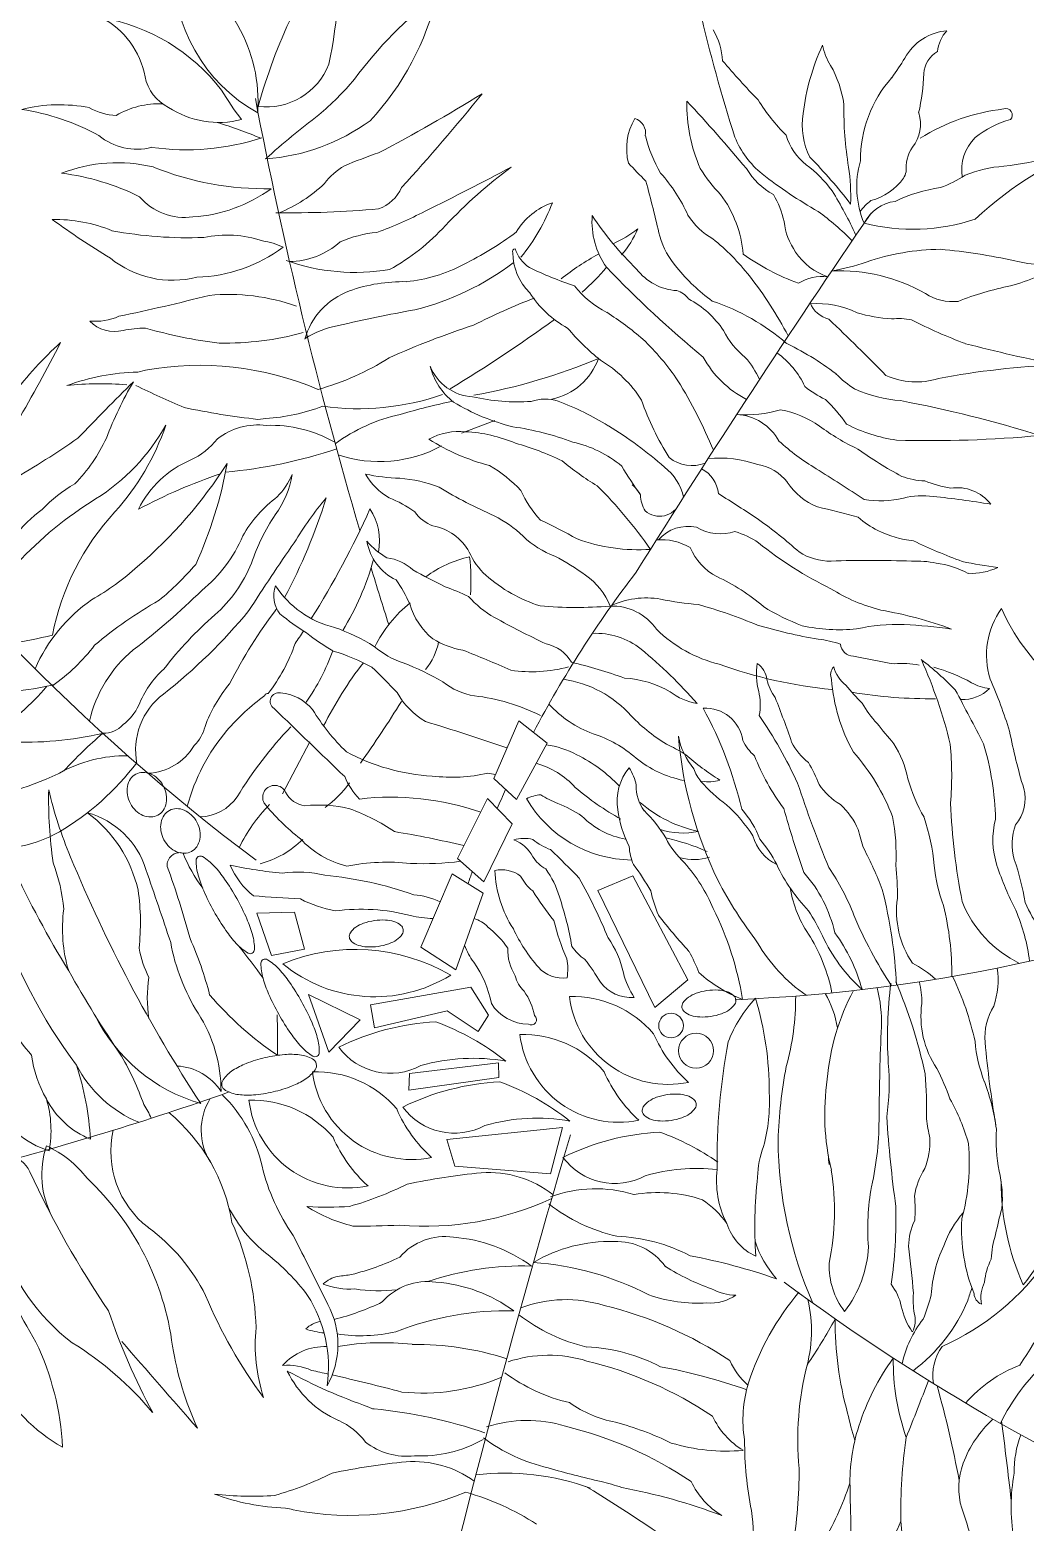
# Model space of a CAD drawing. Header units: inches. Extents: x 478327 to 492265, y -26791 to -22136.
# Drawn here: x 480971.65 to 480984.93, y -26074.88 to -26054.98 of the extents above; entities that cross this region are included whole.
import ezdxf

# ---------------------------------------------------------------- set-up
doc = ezdxf.new("R2010")
doc.units = ezdxf.units.IN
doc.header["$MEASUREMENT"] = 0
doc.layers.add('furniture', color=201, linetype='Continuous')
doc.layers.add('PLANTS', color=84, linetype='Continuous', lineweight=13)

# ---------------------------------------------------------------- blocks, each defined once
blk = doc.blocks.new('A$C137A2C16')
at = {"layer": 'PLANTS'}
for p, q in [((57.414, 65.094), (57.501, 67.001)), ((57.501, 67.001), (60.014, 67.261)), ((60.014, 67.261), (59.581, 65.181)), ((91.313, 66.903), (91.313, 66.461)), ((54.878, 65.461), (51.434, 65.078)), ((51.434, 65.078), (52.812, 62.935)), ((52.812, 62.935), (54.878, 65.461)), ((59.581, 65.181), (57.414, 65.094)), ((66.254, 64.314), (68.768, 62.148)), ((52.2, 62.247), (53.501, 62.17)), ((52.2, 58.038), (52.2, 62.247)), ((53.501, 62.17), (53.195, 56.431)), ((48.328, 61.148), (47.876, 56.03)), ((49.231, 60.897), (48.328, 61.148)), ((48.679, 55.879), (49.231, 60.897)), ((87.175, 60.89), (87.12, 60.448)), ((41.905, 54.424), (43.561, 59.592)), ((43.561, 59.592), (45.117, 59.693)), ((45.117, 59.693), (44.314, 53.169)), ((54.352, 57.028), (56.046, 58.661)), ((56.046, 58.661), (59.675, 56)), ((50.669, 56.584), (52.2, 58.038)), ((51.434, 55.818), (50.669, 56.584)), ((58.223, 54.548), (54.352, 57.028)), ((47.876, 56.03), (48.679, 55.879)), ((53.195, 56.431), (51.434, 55.818)), ((59.675, 56), (58.223, 54.548)), ((58.828, 54.367), (60.461, 55.516)), ((60.461, 55.516), (63.365, 53.096)), ((44.314, 53.169), (41.905, 54.424)), ((61.671, 52.068), (58.828, 54.367)), ((63.365, 53.096), (61.671, 52.068)), ((62.942, 51.524), (64.393, 52.492)), ((64.393, 52.492), (67.237, 50.375)), ((65.664, 49.104), (62.942, 51.524)), ((67.237, 50.375), (65.664, 49.104)), ((83.81, 49.857), (84.086, 47.871)), ((56.908, 48.202), (49.733, 46.546)), ((57.259, 46.094), (56.908, 48.202)), ((49.733, 46.546), (50.837, 44.388)), ((50.837, 44.388), (57.259, 46.094))]:
    blk.add_line(p, q, dxfattribs=at)
for points in [[(66.666, 71.461, 0.119964), (66.86, 71.108, 0.104948), (67.233, 70.842, 0.088944), (67.692, 70.733, 0.080201), (68.212, 70.787, 0.080201), (68.688, 71.002, 0.088944), (69.03, 71.328, 0.104948), (69.217, 71.745, 0.119964), (69.207, 72.147, 0.119964), (69.014, 72.5, 0.104948), (68.641, 72.766, 0.088944), (68.182, 72.875, 0.080201), (67.662, 72.821, 0.080201), (67.186, 72.606, 0.088944), (66.844, 72.28, 0.104948), (66.656, 71.862, 0.119964)], [(49.961, 68.648, 0.037444), (50.045, 67.529, 0.049921), (50.253, 66.713, 0.093255), (50.644, 66.053, 0.215661), (50.957, 65.911, 0.215661), (51.271, 66.053, 0.093255), (51.662, 66.713, 0.049921), (51.87, 67.529, 0.037444), (51.954, 68.648, 0.037444), (51.87, 69.767, 0.049921), (51.662, 70.583, 0.093255), (51.271, 71.243, 0.215661), (50.957, 71.385, 0.215661), (50.644, 71.243, 0.093255), (50.253, 70.583, 0.049921), (50.045, 69.767, 0.037444)], [(64.24, 70.074, 0.119964), (64.433, 69.721, 0.104948), (64.806, 69.455, 0.088944), (65.265, 69.346, 0.080201), (65.785, 69.4, 0.080201), (66.261, 69.615, 0.088944), (66.603, 69.941, 0.104948), (66.791, 70.359, 0.119964), (66.781, 70.761, 0.119964), (66.587, 71.113, 0.104948), (66.214, 71.379, 0.088944), (65.755, 71.488, 0.080201), (65.235, 71.434, 0.080201), (64.759, 71.219, 0.088944), (64.417, 70.893, 0.104948), (64.229, 70.476, 0.119964)], [(61.074, 68.181, 0.024378), (62.293, 68.599, 0.033607), (63.136, 69.003, 0.071679), (63.812, 69.524, 0.269423), (63.871, 69.759, 0.269423), (63.696, 69.926, 0.071679), (62.846, 70.006, 0.033607), (61.917, 69.897, 0.024378), (60.663, 69.599, 0.024378), (59.444, 69.181, 0.033607), (58.6, 68.777, 0.071679), (57.925, 68.256, 0.269423), (57.866, 68.021, 0.269423), (58.041, 67.854, 0.071679), (58.89, 67.775, 0.033607), (59.82, 67.884, 0.024378)], [(54.573, 65.928, 0.024378), (55.793, 66.346, 0.033607), (56.636, 66.75, 0.071679), (57.312, 67.27, 0.269423), (57.371, 67.505, 0.269423), (57.196, 67.673, 0.071679), (56.346, 67.752, 0.033607), (55.417, 67.643, 0.024378), (54.163, 67.346, 0.024378), (52.944, 66.927, 0.033607), (52.1, 66.524, 0.071679), (51.425, 66.003, 0.269423), (51.366, 65.768, 0.269423), (51.541, 65.601, 0.071679), (52.39, 65.521, 0.033607), (53.319, 65.63, 0.024378)], [(56.628, 61.006, 0.049118), (56.637, 60.38, 0.06291), (56.753, 59.905, 0.103199), (56.997, 59.525, 0.179861), (57.236, 59.413, 0.179861), (57.49, 59.484, 0.103199), (57.793, 59.818, 0.06291), (57.986, 60.268, 0.049118), (58.099, 60.883, 0.049118), (58.089, 61.509, 0.06291), (57.974, 61.984, 0.103199), (57.73, 62.364, 0.179861), (57.491, 62.476, 0.179861), (57.237, 62.405, 0.103199), (56.934, 62.071, 0.06291), (56.741, 61.621, 0.049118)], [(43.306, 47.104, 0.049118), (43.316, 46.478, 0.06291), (43.432, 46.003, 0.103199), (43.675, 45.623, 0.179861), (43.914, 45.511, 0.179861), (44.169, 45.582, 0.103199), (44.472, 45.916, 0.06291), (44.664, 46.366, 0.049118), (44.777, 46.981, 0.049118), (44.768, 47.607, 0.06291), (44.652, 48.082, 0.103199), (44.409, 48.462, 0.179861), (44.169, 48.574, 0.179861), (43.915, 48.503, 0.103199), (43.612, 48.169, 0.06291), (43.419, 47.719, 0.049118)], [(48.525, 43.591, 0.049118), (48.534, 42.966, 0.06291), (48.65, 42.49, 0.103199), (48.893, 42.111, 0.179861), (49.133, 41.998, 0.179861), (49.387, 42.07, 0.103199), (49.69, 42.404, 0.06291), (49.883, 42.853, 0.049118), (49.996, 43.469, 0.049118), (49.986, 44.094, 0.06291), (49.87, 44.57, 0.103199), (49.627, 44.949, 0.179861), (49.388, 45.062, 0.179861), (49.133, 44.991, 0.103199), (48.83, 44.657, 0.06291), (48.638, 44.207, 0.049118)]]:
    blk.add_lwpolyline(points, format="xyb", close=True, dxfattribs=at)
for centre, radius in [((48.529, 45.894), 0.697), ((46.823, 44.84), 0.988)]:
    blk.add_circle(centre, radius, dxfattribs=at)
for centre, radius, start, end in [((40.081, 78.444), 9.423, 104.59948, 137.78434), ((47.663, 59.569), 26.7, 96.62283, 108.43534), ((45.961, 74.295), 11.253, 92.89899, 130.0309), ((222.906, 90.319), 173.458, 181.48413, 186.37077), ((139.513, -24.665), 119.163, 112.23141, 129.9934), ((35.851, 100.254), 15.721, 259.92878, 282.37505), ((48.382, 84.549), 1.517, 281.14363, 341.26454), ((54.072, 79.065), 5.227, 103.7888, 149.25676), ((25.525, 95.987), 18.578, 296.60326, 315.26875), ((60.074, 28.475), 55.763, 101.79581, 111.07963), ((64.394, 63.683), 20.086, 106.42723, 117.64706), ((47.184, 77.343), 5.227, 58.81512, 104.28308), ((45.038, 85.588), 6.147, 294.44832, 322.13546), ((87.344, 80.199), 17.533, 174.42868, 193.64547), ((52.086, 87.35), 6.147, 245.93641, 273.62355), ((53.681, 76.464), 4.903, 104.2546, 144.46708), ((54.4, 75.088), 6.423, 83.97377, 107.44794), ((66.189, 51.083), 30.607, 95.23897, 113.57567), ((153178.293, -287194.482), 325543.588, 118.06114877, 118.06229272), ((43.746, 42.763), 37.927, 95.64019, 105.13324), ((73.836, 79.149), 7.13, 170.53915, 196.76415), ((88.265, 75.719), 13.088, 160.37173, 180.90707), ((38.856, 93.091), 15.739, 264.17278, 303.67076), ((52.466, 94.698), 15.633, 259.77816, 275.43806), ((77.313, 24.177), 57.115, 101.73357, 108.45298), ((85.766, 83.922), 13.266, 199.48328, 217.05655), ((47.526, 73.081), 5.404, 64.0586, 129.52676), ((55.718, 72.331), 7.031, 104.58799, 144.34805), ((91.636, 73.398), 19.763, 164.25776, 179.87693), ((80.488, 6.768), 74.676, 106.53556, 110.88952), ((59.771, 70.12), 8.252, 69.20613, 93.73157), ((64.044, 87.574), 9.831, 262.14633, 277.85367), ((63.097, 52.066), 25.87, 75.75918, 84.92016), ((151.476, 139.124), 89.349, 223.3589, 229.90521), ((39.319, 69.926), 12.872, 146.62299, 164.88496), ((46.621, 70.644), 19.14, 160.58239, 170.73359), ((36.06, 58.878), 18.594, 86.30439, 101.2885), ((37.139, 85.329), 10.656, 283.44904, 310.69618), ((58.673, 68.1), 9.634, 103.08535, 150.94222), ((78.833, -4.689), 82.572, 99.31036, 110.25111), ((69.461, 54.046), 23.096, 90, 99.93994), ((81.3, 81.579), 14.978, 197.42727, 219.99757), ((98.334, 75.53), 20.412, 174.75043, 181.59089), ((49.567, 79.2), 3.538, 278.09931, 292.38106), ((49.153, 91.943), 16.111, 276.27675, 286.99156), ((62.73, 74.188), 7.813, 346.42548, 15.97188), ((46.733, 60.137), 28.448, 27.90762, 34.04173), ((70.546, 68.747), 9.534, 22.22894, 52.88206), ((64.385, 63.943), 21.612, 18.61816, 33.89197), ((62.788, 81.103), 7.602, 270, 310.2621), ((63.479, 77.603), 4.808, 274.15795, 331.40811), ((85.068, 79.59), 10.697, 201.82533, 219.63972), ((78.207, 71.101), 7.325, 22.71544, 39.78504), ((134.779, 89.578), 49.909, 196.78014, 201.7943), ((44.044, 48.401), 26.93, 99.46253, 113.60785), ((43.956, 82.802), 10.242, 266.28463, 307.26025), ((55.124, 67.407), 7.153, 67.62013, 86.23858), ((72.048, 61.888), 14.337, 34.21149, 65.78088), ((45.958, 74.568), 18.247, 182.64277, 193.6146), ((49.583, 74.468), 3.148, 289.88601, 344.15766), ((59.357, 67.683), 6.516, 88.02862, 103.39309), ((63.877, 86.302), 12.846, 250.46251, 265.13546), ((73.387, 73.079), 1.556, 166.59081, 213.68589), ((69.479, 67.387), 7.384, 26.70534, 63.94728), ((78.095, 69.395), 8.23, 17.01799, 33.42809), ((74.146, 59.601), 22.721, 29.45337, 39.55522), ((42.29, 65.972), 17.06, 156.08665, 189.51969), ((25.505, 73.729), 1.457, 324.71882, 342.14586), ((34.065, 63.209), 9.901, 71.50345, 94.66696), ((40.294, 87.681), 15.395, 258.42931, 281.23056), ((45.992, 65.017), 7.763, 103.63025, 128.8772), ((48.013, 69.796), 3.385, 45.2338, 109.61313), ((-45.591, 1145.064), 1077.824, 275.5951, 275.826608), ((55.297, 61.763), 24.181, 16.53237, 27.0642), ((52.507, 79.475), 8.18, 256.90574, 289.57396), ((58.925, 61.19), 11.2, 87.08903, 109.17191), ((69.621, 67.966), 3.991, 24.26492, 87.90774), ((74.805, 73.44), 2.976, 204.28972, 231.61415), ((93.748, 76.635), 15.001, 196.58486, 208.83751), ((93.743, 76.737), 9.211, 212.38274, 232.02793), ((35.678, 65.79), 5.781, 102.60475, 143.40614), ((57.06, 51.277), 30.314, 138.32764, 147.86212), ((31.532, 72.08), 3.285, 322.62511, 351.86805), ((32.197, 69.785), 3.169, 344.56501, 35.28189), ((33.068, 81.07), 12.846, 294.13919, 308.81213), ((46.054, 78.379), 8.18, 269.70069, 302.36891), ((64.877, 54.038), 19.004, 117.45664, 132.97915), ((55.597, 91.591), 20.696, 271.43216, 280.75616), ((57.822, 118.645), 47.414, 271.97857, 277.15689), ((63.618, 70.885), 0.723, 332.81978, 81.09866), ((72.254, 70.891), 3.21, 169.65278, 226.16461), ((69.865, 66.614), 5.455, 29.05076, 55.46848), ((95.875, 74.634), 11.643, 199.00319, 227.60975), ((-136.777, -74.9), 268.369, 31.9891, 32.94508), ((72.487, 73.367), 19.14, 342.69875, 352.84995), ((78.697, 69.459), 12.872, 348.54738, 6.80935), ((-240.473, -447.372), 575.336, 60.390043, 64.157867), ((-11.671, 71.185), 39.905, 352.61214, 358.68952), ((-73.659, 121.063), 119.246, 334.22667, 334.69144), ((46.031, 59), 11.2, 90.10273, 112.18562), ((49.206, 64.485), 5.633, 83.79627, 178.57819), ((43.909, 71.264), 6.023, 297.55389, 348.70884), ((65.575, 61.885), 8.769, 98.61604, 113.5511), ((112.563, 87.148), 40.022, 204.2579, 211.60889), ((27.867, 71.674), 3.998, 294.20473, 322.42832), ((36.315, 72.991), 4.808, 227.86653, 285.11669), ((35.812, 76.523), 7.602, 249.01255, 289.27465), ((40.236, 67.502), 4.43, 147.56399, 161.27533), ((35.004, 69.014), 1.725, 358.74474, 30.0674), ((-213.094, 1116.621), 1077.824, 283.448037, 283.679545), ((61.475, 59.834), 11.225, 36.96422, 61.79639), ((101.655, 82.895), 31.351, 205.08011, 217.43931), ((57.647, 55.41), 21.918, 28.17482, 39.19695), ((104.18, 81.725), 26.599, 207.60296, 224.29329), ((95.829, 78.374), 14.601, 215.23998, 237.68857), ((76.116, 51.647), 21.468, 46.69683, 56.14613), ((133.134, 32.473), 49.278, 131.00536, 135.58938), ((92.626, 71.372), 8.352, 324.45595, 348.178), ((94.773, 74.963), 13.457, 318.35368, 338.06953), ((98.34, 69.817), 8.917, 335.96476, 0.76696), ((-73.659, 121.063), 119.246, 332.17324, 334.11608), ((19.926, 69.269), 15.228, 340.61333, 356.47396), ((42.2, 65.972), 4.187, 145.56716, 170.41401), ((37.254, 67.475), 1.725, 358.74474, 30.0674), ((42.553, 101.656), 36.602, 292.1376, 295.7388), ((68.603, 68.627), 2.623, 168.59615, 222.39293), ((72.003, 69.779), 2.31, 211.40149, 242.81041), ((92.217, 75.341), 15.283, 205.98552, 216.86555), ((54.488, 60.713), 30.314, 5.57022, 15.1047), ((80.103, 64.131), 5.781, 10.0262, 50.82759), ((95.699, 67.246), 1.905, 120.47276, 182.0455), ((97.85, 67.85), 3.285, 161.56429, 190.80723), ((90.421, 73.244), 13.638, 320.50871, 339.90186), ((94.694, 67.302), 8.627, 333.30825, 8.36625), ((31.892, 65.08), 3.792, 128.98742, 173.47186), ((43.818, 64.969), 8.627, 157.94792, 180.12409), ((50.297, 68.373), 13.638, 180.74504, 192.92363), ((49.27, 62.107), 8.626, 134.50168, 153.43562), ((61.573, 62.817), 19.14, 163.63792, 170.73359), ((59.858, 98.426), 31.5, 255.40663, 259.57831), ((63.682, 63.877), 4.286, 99.26434, 128.65821), ((83.003, 58.502), 22.197, 154.35772, 162.03721), ((66.566, 60.976), 8.046, 37.08848, 57.0062), ((5.068, 75.914), 27.59, 328.11164, 341.4584), ((31.775, 66.979), 0.572, 132.29474, 163.6644), ((46.067, 63.43), 8.627, 157.94792, 173.88522), ((52.476, 65.848), 13.591, 173.28487, 176.59145), ((52.546, 66.833), 13.638, 180.74504, 192.92363), ((169.625, 32.777), 113.951, 162.40424, 163.73892), ((57.75, 59.962), 9.611, 32.88758, 50.62668), ((50.948, 50.729), 22.521, 33.05168, 45.74075), ((135.69, 30.685), 58.011, 141.01784, 143.97141), ((87.2, 67.394), 6.599, 347.00482, 358.13171), ((213.84, 64.613), 119.246, 178.7409, 181.2591), ((101.328, 62.57), 5.548, 127.72835, 181.39724), ((22.051, 66.991), 5.927, 311.43666, 350.90527), ((90.373, 54.271), 50.2, 166.52951, 169.5366), ((60.911, 66.74), 18.247, 182.64277, 193.6146), ((48.127, 58.093), 7.962, 100.36504, 124.87656), ((49.959, 60.621), 5.633, 83.79627, 178.57819), ((44.661, 67.4), 6.023, 297.55389, 348.70884), ((61.844, 60), 8.155, 127.36794, 198.73508), ((46.263, 64.748), 10.771, 316.84322, 9.2598), ((68.127, 66.638), 5.447, 182.05501, 211.4694), ((59.712, 58.814), 13.249, 23.24248, 35.90542), ((55.049, 44.461), 27.897, 39.69177, 49.98914), ((85.54, 69.571), 7.837, 205.70641, 234.15743), ((94.373, 84.784), 23.522, 232.30423, 246.8904), ((74.271, 67.251), 17.06, 323.91265, 357.34569), ((117.218, 52.792), 26.991, 150.92064, 159.94308), ((121.192, 57.021), 23.751, 156.43367, 169.00189), ((106.859, 63.349), 3.355, 127.23361, 181.48239), ((108.826, 63.968), 3.226, 136.5693, 164.93087), ((35.106, 63.56), 7.249, 164.38688, 196.26825), ((42.782, 61.644), 11.608, 161.12873, 189.60031), ((18.553, 62.458), 16.824, 345.29259, 8.52079), ((34.254, 63.343), 3.388, 338.72266, 35.74402), ((55.306, 65.974), 6.613, 333.54812, 354.55936), ((71.522, 54.057), 12.679, 115.95003, 128.98939), ((66.147, 64.797), 0.683, 283.33127, 104.74276), ((83.796, 69.421), 7.748, 208.20629, 234.8345), ((89.721, 65.901), 3.998, 191.00402, 219.22761), ((17.655, 67.924), 17.043, 329.19186, 347.42979), ((53.028, 61.131), 3.633, 113.35521, 195.16261), ((37.715, 61.257), 14.238, 350.07359, 13.02278), ((65.931, 59.895), 7.444, 139.95, 156.0363), ((66.61, 62.788), 1.379, 102.80356, 160.46027), ((124.865, 47.78), 39.905, 154.74283, 160.8202), ((102.52, 61.57), 3.388, 117.68832, 174.70968), ((101.152, 63.379), 4.778, 344.56568, 17.38838), ((101.163, 68.672), 10.998, 294.74302, 336.94778), ((107.692, 67.482), 4.755, 267.41069, 319.04322), ((36.503, 61.804), 3.388, 338.72266, 35.74402), ((57.242, 58.145), 17.06, 162.10172, 191.76379), ((66.114, 59.37), 5.219, 119.50069, 153.43364), ((58.044, 64.158), 7.324, 332.80186, 352.87458), ((331.953, -343.971), 484.002, 122.61893, 123.27497), ((71.393, 63.351), 0.481, 333.92938, 134.99836), ((71.811, 63.903), 0.158, 335.03383, 61.83063), ((79.565, 70.006), 9.797, 219.03108, 237.89638), ((-1.621, -12.902), 109.693, 41.9811, 44.39238), ((112.009, 59.495), 27.59, 171.97395, 185.3207), ((83.172, 61.803), 3.792, 339.96048, 24.44492), ((116.167, 53.756), 16.824, 144.91155, 168.13975), ((116.367, 58.263), 13.8, 158.76422, 184.92691), ((12.509, 70.305), 14.8, 314.03373, 331.09415), ((20.802, 60.919), 16.824, 345.29259, 5.55113), ((3.281, 63.358), 39.905, 352.61214, 358.68952), ((48.151, 63.959), 11.026, 332.29918, 354.58489), ((41.316, 69.665), 20.986, 327.5067, 341.56407), ((69.386, 63.89), 2.553, 295.89783, 342.89635), ((73.077, 52.972), 11.894, 43.48804, 58.26479), ((75.868, 57.773), 7.449, 24.09637, 46.97041), ((104.145, 60.736), 8.535, 168.52205, 203.72828), ((107.395, 60.277), 2.456, 88.08505, 140.86084), ((11.753, 64.117), 14.651, 327.45363, 353.17489), ((29.265, 64.663), 8.536, 310.64798, 342.62185), ((48.88, 54.229), 7.962, 100.36504, 124.87656), ((48.913, 58.371), 3.633, 113.35521, 195.16261), ((33.601, 58.498), 14.238, 350.07359, 13.02278), ((49.532, 62.109), 11.922, 340.70893, 358.05057), ((70.628, 64.579), 6.173, 203.19764, 221.35127), ((74.36, 50.014), 12.205, 108.43397, 122.84549), ((80.281, 70.247), 12.525, 222.13332, 237.08841), ((112.747, 97.666), 52.6, 223.1278, 224.05743), ((79.679, 56.864), 5.519, 109.95906, 153.43343), ((85.056, 50.684), 14.508, 127.69369, 134.9981), ((76.891, 60.665), 1.656, 56.91049, 115.19966), ((99.056, 87.117), 33.638, 229.07553, 239.4962), ((108.402, 57.926), 17.043, 166.00255, 182.11753), ((83.12, 63.548), 11.608, 327.52427, 352.30361), ((107.572, 60.52), 8.536, 170.81049, 202.78436), ((109.005, 58.109), 5.116, 133.38519, 181.60595), ((34.583, 54.005), 9.82, 130.35774, 154.0115), ((21.521, 60.508), 7.299, 329.68715, 5.25245), ((55.842, 66.304), 10.302, 312.01557, 327.77637), ((55.16, 44.034), 22.338, 39.35271, 50.19313), ((83.118, 50.529), 13.329, 128.62183, 136.39528), ((85.699, 64.574), 5.255, 220.55527, 247.61667), ((86.259, 63.148), 4.283, 213.01973, 233.27601), ((91.476, 61.691), 6.403, 328.57196, 358.75458), ((31.514, 63.124), 8.536, 310.64798, 342.62185), ((38.822, 59.632), 10.713, 336.94256, 2.93572), ((49.786, 61.825), 15.285, 327.66505, 353.73789), ((67.103, 56.548), 4.188, 99.63688, 120.46411), ((76.59, 52.525), 11.759, 138.81245, 163.5632), ((112.747, 97.666), 52.6, 224.95754, 232.61992), ((66.067, 46.171), 19.91, 36.93349, 45.90485), ((79.617, 61.881), 7.249, 317.16409, 349.04546), ((98.218, 58.623), 11.247, 170.65949, 187.46989), ((110.945, 50.719), 9.321, 75.21254, 137.70892), ((37.898, 51.992), 9.82, 130.35774, 154.0115), ((24.836, 58.495), 7.299, 329.68715, 5.25245), ((120.037, 106.823), 71.03, 221.63223, 224.99577), ((63.678, 65.246), 11.239, 318.36457, 330.55648), ((65.225, 65.355), 11.263, 314.9981, 327.67858), ((79.882, 73.418), 27.957, 324.39604, 329.78454), ((106.624, 65.343), 8.74, 252.87061, 320.05085), ((62.394, 37.419), 42.174, 150.31007, 154.50846), ((37.003, 59.163), 5.927, 309.0158, 350.90527), ((39.55, 66.81), 14.585, 308.75115, 326.7005), ((63.214, 56.156), 5.938, 153.20133, 165.68728), ((54.94, 59.689), 4.279, 321.40239, 342.34893), ((14.072, 78.576), 52.587, 333.36577, 337.73352), ((85.371, 69.99), 15.539, 225.4381, 241.38573), ((92.607, 60.158), 4.694, 322.5232, 337.37923), ((110.866, 42.534), 16.936, 107.52484, 114.32247), ((40.739, 50.334), 9.82, 128.98698, 154.0115), ((27.677, 56.837), 7.299, 329.68715, 7.37139), ((34.708, 56.872), 10.713, 336.94256, 2.93572), ((76.736, 53.718), 16.562, 164.40491, 174.26874), ((54.053, 85.26), 32.865, 299.74324, 303.2619), ((76.059, 53.469), 4.86, 126.19936, 148.56874), ((68.225, 51.456), 7.705, 26.20511, 50.14905), ((7.963, 66.817), 22.232, 313.20158, 333.28878), ((71.562, 52.58), 4.316, 106.19217, 137.04296), ((94.683, -196.533), 253.673, 93.87185, 94.62984), ((94.683, -196.533), 253.673, 87.69935, 93.374), ((90.403, 53.075), 7.299, 148.17989, 195.48672), ((75.811, 53.101), 9.82, 359.42084, 23.0746), ((100.753, 51.935), 14.651, 159.10132, 185.97871), ((102.845, 57.807), 14.8, 182.33819, 199.39861), ((89.038, 53.713), 4.071, 7.08932, 61.46164), ((85.782, 55.497), 5.531, 357.58099, 18.66658), ((105.269, 51.056), 11.548, 147.20232, 176.64086), ((99.731, 56.202), 4.375, 167.44439, 208.64007), ((153.773, 43.554), 57.122, 166.11804, 171.93608), ((105.98, 58.247), 7.793, 188.60887, 211.16043), ((112.667, 55.365), 11.395, 171.03118, 203.03849), ((64.891, 36.773), 41.816, 23.80199, 29.14955), ((107.964, 55.588), 3.8, 159.92562, 235.67497), ((88.049, 27.254), 33.847, 42.528, 61.12373), ((-35.864, 114.831), 83.785, 310.45741, 315.84232), ((33.45, 51.336), 6.615, 131.4423, 156.03813), ((21.178, 61.465), 16.824, 319.58497, 342.81317), ((29.109, 53.933), 8.536, 345.48392, 17.45778), ((35.435, 64.051), 14.585, 308.75115, 326.7005), ((52.273, 61.454), 5.955, 267.78109, 292.3788), ((56.122, 52.281), 3.994, 97.72271, 113.33362), ((74.102, 52.687), 9.343, 160.20008, 179.54944), ((59.208, 64.574), 15.324, 316.68279, 325.99389), ((78.878, 53.518), 2.935, 86.21417, 141.70799), ((81.073, 52.612), 4.326, 117.55125, 137.05298), ((79.681, 58.89), 3.227, 245.2886, 290.55902), ((83.802, 52.244), 3.572, 106.45078, 137.2007), ((92.211, 51.207), 10.425, 154.65235, 165.37899), ((11.083, 62.266), 14.839, 328.48362, 333.17571), ((46.459, 47.274), 9.82, 128.98698, 154.0115), ((52.815, 53.186), 2.443, 108.43381, 167.19352), ((55.394, 56.23), 1.764, 301.53073, 330.93446), ((25.822, 2.634), 62.173, 57.15666, 57.8225), ((-123.006, 167.537), 221.777, 328.43367, 329.66296), ((73.973, 56.883), 3.375, 216.87147, 246.18614), ((75.286, 50.954), 3.945, 93.06439, 128.0452), ((73.383, 63.358), 8.632, 281.3092, 291.69745), ((75.381, 56.506), 2.696, 304.45952, 339.44271), ((3.034, 55.181), 88.275, 357.1879, 0.0535), ((-6.666, 67.822), 33.186, 326.20201, 336.34788), ((12.059, 62.143), 17.361, 320.98142, 332.1135), ((11.278, 64.804), 22.232, 313.20158, 333.28878), ((22.365, 57.283), 9.908, 319.41815, 344.5088), ((33.397, 53.777), 7.299, 329.68715, 7.37139), ((49.357, 48.729), 5.633, 83.79627, 178.57819), ((44.059, 55.508), 6.023, 297.55389, 348.70884), ((54.159, 51.241), 2.748, 74.93247, 109.01714), ((52.867, 59.038), 5.521, 291.30203, 308.65795), ((72.661, 51.119), 3.736, 128.05928, 158.19728), ((76.102, 50.814), 4.591, 134.99783, 157.61853), ((119.363, 16.542), 56.806, 138.36457, 140.42908), ((76.042, 58.196), 6.231, 310.30495, 325.54711), ((84.055, 53.192), 9.08, 345.77343, 6.46918), ((89.242, 52.858), 6.766, 352.31761, 10.62012), ((96.141, 51.641), 4.083, 17.81963, 39.06836), ((14.119, 63.146), 22.232, 313.20158, 333.28878), ((44.096, 50.192), 3.633, 113.35521, 195.16261), ((28.784, 50.319), 14.238, 350.07359, 13.02278), ((50.635, 53.513), 0.295, 133.26185, 309.11377), ((50.962, 56.775), 3.494, 267.69361, 292.40563), ((53.263, 52.093), 1.746, 90, 123.7401), ((57.795, 44.249), 9.291, 101.94341, 118.02036), ((58.096, 47.229), 6.503, 79.2164, 110.00429), ((57.533, 53.631), 1.78, 310.04481, 359.52723), ((70.163, 51.023), 6.742, 359.7553, 23.06695), ((80.944, 51.37), 2.25, 112.75796, 146.30818), ((74.295, 56.378), 8.231, 326.08267, 342.02975), ((118.881, 61.831), 17.732, 207.47879, 216.69095), ((54.328, 50.834), 1.85, 119.05299, 174.5865), ((25.822, 2.634), 62.173, 52.54157, 53.62291), ((62.695, 53.449), 2.176, 329.83802, 341.56407), ((58.665, 56.264), 11.178, 320.32454, 340.35591), ((24.734, 84.723), 57.052, 322.73177, 325.68668), ((61.886, 61.627), 16.327, 321.94665, 326.9744), ((76.358, 53.799), 2.959, 285.997, 336.47039), ((43.519, 50.704), 42.174, 358.92388, 3.12227), ((43.549, 43.896), 46.22, 4.86473, 11.22177), ((68.402, 47.578), 32.071, 5.85627, 9.53651), ((119.125, 81.373), 31.836, 245.29854, 258.89406), ((34.041, 52.418), 3.388, 292.36175, 349.38311), ((28.085, 54.223), 9.908, 319.41815, 344.5088), ((64.436, 32.755), 20.186, 109.48134, 115.27625), ((59.335, 49.719), 2.633, 104.44222, 128.28831), ((58.996, 53.406), 2.149, 286.06557, 325.00619), ((58.791, 52.037), 1.97, 332.23989, 3.98126), ((69.912, 51.632), 3.961, 182.77278, 184.47302), ((77.521, 46.444), 5.825, 118.49405, 137.25224), ((99.919, 33.427), 26.272, 135.67214, 143.31841), ((92.063, 43.362), 11.69, 134.29008, 152.64857), ((80.372, 50.767), 3.657, 341.72885, 15.25608), ((105.36, 54.969), 12.062, 195.56217, 214.7584), ((117.562, 54.518), 21.767, 186.76647, 194.60428), ((99.441, 51.814), 2.239, 186.34047, 233.15149), ((24.11, 46.238), 4.47, 101.98674, 135.67035), ((34.834, 45.881), 10.708, 150.13974, 172.12075), ((-0.509, 64.152), 33.186, 327.62342, 336.34788), ((50.812, 45.518), 5.633, 83.79627, 178.57819), ((45.514, 52.297), 6.023, 297.55389, 348.70884), ((53.588, 53.624), 2.838, 247.1677, 269.05651), ((55.956, 37.804), 13.204, 90.60516, 100.5385), ((56.682, 55.977), 5.591, 273.64698, 291.8001), ((64.937, 44.27), 6.996, 107.22641, 166.04295), ((60.132, 49.628), 1.797, 107.52448, 139.85215), ((62.506, 48.5), 3.279, 126.97168, 146.9744), ((60.622, 50.443), 2.3, 351.81299, 12.80509), ((78.129, 62.013), 11.087, 252.56384, 263.66017), ((77.901, 47.072), 3.95, 100.6109, 124.11271), ((87.931, 47.11), 3.621, 90.5457, 129.64231), ((88.308, 48.021), 2.741, 98.63024, 163.73785), ((106.576, 51.083), 15.375, 180.86809, 203.96787), ((101.31, 49.825), 8.528, 172.34908, 195.15471), ((183.624, 72.26), 86.026, 194.41099, 198.89903), ((115.078, 59.56), 15.532, 213.86223, 243.91612), ((86.387, 35.633), 24.03, 24.52868, 40.48868), ((41.302, 45.984), 8.627, 147.98167, 170.15785), ((31.721, 50.555), 7.991, 328.62774, 356.67943), ((48.278, 42.337), 7.962, 100.36504, 124.87656), ((48.298, 60.545), 11.848, 287.29526, 294.77721), ((55.344, 47.446), 3.132, 112.3788, 131.62855), ((55.224, 69.619), 19.307, 266.81431, 275.38896), ((29.36, 96.494), 55.309, 300.96208, 303.33909), ((66.569, 46.303), 5.292, 133.90655, 145.66145), ((60.514, 52.261), 4.76, 299.59721, 331.25377), ((77.63, 47.217), 8.057, 158.45356, 181.87544), ((113.611, 14.168), 54.241, 138.09217, 141.54562), ((80.658, 43.397), 8.541, 125.59772, 149.4881), ((94.177, 41.537), 11.963, 135.65785, 153.05894), ((166.024, 75.996), 83.785, 198.13884, 202.97493), ((185.52, 109.972), 106.002, 214.44018, 218.21591), ((45.005, 39.671), 13.638, 135.18214, 147.36072), ((29.891, 48.693), 10.713, 340.9639, 2.93572), ((52.723, 47.218), 2.207, 114.14412, 170.89985), ((48.854, 80.017), 32.222, 279.46171, 286.14518), ((56.434, 53.219), 6.978, 313.0823, 325.71135), ((60.879, 50.925), 5.006, 318.72951, 339.66609), ((25.822, 2.634), 62.173, 39.31406, 49.22855), ((73.802, 53.291), 6.548, 302.82484, 320.43847), ((75.671, 52.005), 8.514, 324.18459, 343.73877), ((280.297, 92.168), 188.793, 193.2085, 194.86519), ((21.201, 54.95), 7.297, 246.27782, 266.88432), ((27.425, 44.225), 4.47, 101.98674, 135.67035), ((52.14, 53.236), 5.392, 268.96612, 291.90748), ((63.594, 44.193), 4.601, 121.3554, 156.69737), ((71.667, 36.051), 14.939, 126.09647, 138.17493), ((70.799, 43.063), 6.222, 118.95075, 146.93403), ((75.936, 54.184), 7.92, 300.01271, 316.50096), ((95.649, 43.899), 11.107, 153.88459, 171.0621), ((118.884, 47.011), 33.186, 177.08446, 189.80028), ((71.447, 32.201), 28.787, 23.61677, 33.50461), ((20.14, 27.313), 20.362, 76.8421, 88.13047), ((35.205, 46.692), 2.522, 162.3021, 201.54268), ((5.211, 61.091), 33.186, 327.62342, 336.34788), ((30.619, 55.872), 14.585, 312.16914, 326.7005), ((52.165, 42.999), 4.847, 91.44614, 109.53546), ((58.15, 52.923), 8.381, 300.20159, 320.76668), ((63.02, 49.734), 6.39, 298.65552, 338.56178), ((69.162, 48.805), 2.171, 287.07956, 335.375), ((95.182, 40.587), 23.02, 161.91321, 171.73689), ((80.233, 43.409), 5.243, 123.33896, 146.65724), ((81.155, 41.095), 6.358, 101.41539, 119.57621), ((55.546, 39.29), 35.108, 7.90751, 14.05474), ((111.054, 51.749), 18.45, 193.01031, 203.86112), ((24.283, 40.028), 7.13, 59.81692, 86.04192), ((30.266, 42.568), 4.47, 101.98674, 124.31684), ((35.722, 45.069), 2.947, 138.3528, 166.31697), ((34.792, 50.399), 5.486, 292.8385, 313.14138), ((49.733, 39.126), 7.962, 100.36504, 124.87656), ((59.734, 49.94), 6.809, 305.59962, 329.23561), ((44.652, 59.293), 28.111, 327.07962, 333.45416), ((52.197, 66.891), 32.825, 317.81367, 321.87059), ((68.013, 55.043), 16.625, 321.44746, 331.15717), ((68.075, 52.98), 16.57, 326.55838, 338.68311), ((28.477, 70.562), 26.733, 247.37147, 257.1274), ((20.188, 33.331), 14.978, 36.5835, 59.1538), ((51.955, 59.459), 14.791, 286.6982, 293.57195), ((58.397, 43.398), 2.56, 78.11211, 101.88789), ((60.48, 39.836), 6.262, 84.41635, 104.38048), ((60.892, 43.11), 2.966, 37.21548, 86.18618), ((63.828, 56.873), 16.018, 311.34586, 318.65034), ((82.135, 45.404), 2.552, 329.97071, 4.97007), ((37.119, 42.383), 2.966, 93.81382, 142.78452), ((38.211, 40.081), 5.428, 70.55065, 103.1349), ((32.013, 8.875), 37.196, 66.38735, 77.57203), ((71.417, 9.683), 39.211, 115.13503, 119.05299), ((56.213, 35.745), 9.547, 90.05124, 98.74559), ((65.48, 38.837), 7.289, 125.95757, 155.09378), ((61.603, 42.609), 2.21, 74.35874, 114.11349), ((62.285, 47.616), 2.88, 268.29146, 289.65262), ((67.073, 45.959), 4.116, 308.51507, 349.61352), ((71.85, 47.651), 3.796, 278.34265, 312.39555), ((85.083, 39.272), 10.22, 146.93443, 170.58204), ((92.413, 41.492), 3.319, 78.15094, 121.70193), ((93.121, 44.584), 0.158, 350.53638, 99.4625), ((37.868, 127.373), 87.117, 252.0892, 258.73503), ((31.008, 57.955), 18.899, 226.54402, 238.21288), ((20.127, 27.132), 17.533, 62.9356, 82.15239), ((36.106, 38.007), 6.038, 94.89797, 118.35548), ((30.322, 17.882), 26.666, 70.8126, 80.42644), ((49.818, 52.651), 9.06, 278.12957, 286.3984), ((63.033, 41.844), 4.164, 148.56874, 179.14055), ((56.653, 50.951), 7.51, 287.60923, 302.61752), ((67.528, 39.509), 6.216, 128.0452, 155.63666), ((70.694, 36.202), 9.167, 120.18933, 137.2275), ((62.674, 45.655), 5.811, 316.89753, 343.60943), ((69.407, 44.465), 3.048, 291.51417, 349.23824), ((67.726, 42.879), 4.784, 337.12117, 12.27271), ((91.079, 31.381), 16.679, 127.11503, 135.49843), ((69.275, 54.419), 18.249, 315.74945, 325.66801), ((88.15, 44.404), 3.623, 179.25591, 237.1034), ((92.633, 38.79), 5.865, 109.57095, 138.46878), ((109.288, 30.233), 22.058, 141.34074, 148.46868), ((93.485, 42.474), 2.094, 95.7107, 132.74562), ((101.279, 50.856), 10.735, 217.3679, 236.41102), ((91.517, 41.515), 3.844, 5.94713, 46.11407), ((37.775, 37.986), 5.248, 56.18113, 75.53063), ((55.491, 37.287), 7.759, 124.47654, 145.98876), ((52.735, 51.635), 9.711, 280.04461, 298.14002), ((60.055, 41.901), 2.753, 150.94378, 185.67597), ((60.236, 38.712), 5.248, 104.46937, 123.81887), ((48.227, 48.828), 11.823, 322.82927, 334.79741), ((65.944, 63.918), 24.695, 291.5174, 302.41934), ((75.957, 46.705), 6.596, 307.36484, 334.34347), ((110.022, -47.948), 119.163, 130.28804, 144.34966), ((26.201, 50.605), 13.562, 218.23926, 234.41789), ((31.686, 49.679), 7.813, 240.60919, 270.15559), ((49.066, 61.979), 28.448, 222.53934, 228.67345), ((45.275, 50.908), 9.711, 241.85998, 259.95539), ((42.52, 36.56), 7.759, 34.01124, 55.52346), ((59.055, 46.082), 6.12, 313.31342, 323.33932), ((54.193, 62.714), 25.249, 297.67052, 307.71), ((93.924, 31.381), 12.645, 116.69487, 128.45425), ((76.831, 35.774), 15.68, 15.78142, 25.04001), ((18.787, 31.914), 10.231, 58.85471, 78.3707), ((35.744, 18.815), 23.219, 77.26442, 100.69001), ((33.996, 15.669), 26.692, 66.11491, 75.09185), ((47.757, 59.042), 18.182, 256.72445, 273.76659), ((142.153, 24.461), 94.663, 169.30755, 190.06626), ((50.254, 59.769), 18.182, 266.23341, 283.27555), ((62.795, 15.669), 26.692, 104.90815, 113.88509), ((61.046, 18.815), 23.219, 81.78512, 102.73558), ((71.817, 29.679), 14.701, 125.62635, 134.9981), ((62.494, 39.433), 1.923, 93.81382, 118.07496), ((64.189, 37.864), 3.936, 87.45536, 117.60064), ((69.229, 38.909), 3.612, 129.8037, 156.45285), ((74.688, 35.118), 7.728, 122.59861, 152.95594), ((-321.045, -352.94), 558.567, 42.51122, 44.99961), ((88.013, 16.463), 26.264, 107.85565, 112.10812), ((66.87, 56.818), 21.646, 305.20656, 315.64185), ((92.749, 36.904), 5.364, 114.94433, 140.55036), ((99.935, 46.523), 11.132, 207.30061, 217.39658), ((24.753, 89.797), 50.634, 255.29394, 262.68949), ((24.918, 19.35), 21.777, 89.92711, 94.12463), ((17.3, 29.186), 13.335, 40.85105, 59.44715), ((25.747, 21.379), 19.763, 76.70414, 92.32331), ((65.818, 33.275), 8.921, 118.29917, 130.88186), ((63.372, 40.263), 1.959, 155.55461, 185.51951), ((88.43, 33.531), 17.934, 155.3217, 162.17473), ((72.258, 40.951), 3.223, 316.58582, 351.8573), ((77.919, 39.739), 1.242, 126.24978, 233.61825), ((77.76, 39.016), 1.818, 78.29867, 108.43381), ((77.712, 42.462), 1.716, 284.03535, 309.09171), ((80.887, 46.314), 7.216, 289.79923, 315.80085), ((32.327, 36.137), 4.234, 74.92881, 114.44225), ((35.579, 44.063), 6.451, 219.13285, 254.23086), ((39.544, 53.457), 14.576, 245.19231, 265.99649), ((51.89, 53.167), 14.887, 241.57351, 257.07474), ((54.757, 31.136), 9.358, 107.21699, 132.17515), ((55.109, 46.978), 8.493, 289.3689, 304.99023), ((59.535, 61.641), 22.398, 270, 285.67002), ((63.471, 40.437), 2.144, 265.66773, 350.27179), ((73.618, 39.09), 2.23, 334.48656, 35.58174), ((124.149, -15.817), 64.667, 120.74333, 127.36013), ((75.319, 54.093), 19.144, 306.35417, 313.95893), ((100.446, 22.852), 18.171, 110.35359, 122.7774), ((92.785, 35.583), 4.509, 72.7087, 112.06145), ((12.552, 12.185), 27.988, 68.39864, 78.12898), ((38.637, 25.406), 13.51, 68.54907, 90.46959), ((38.762, 36.401), 2.566, 76.62153, 87.70954), ((58.028, 36.401), 2.566, 92.29046, 140.8366), ((57.103, 43.539), 4.937, 276.33977, 299.51384), ((45.982, 52.906), 28.926, 324.29285, 331.31225), ((77.518, 41.286), 2.828, 268.77893, 310.36266), ((84.773, 24.85), 14.745, 95.61302, 109.65418), ((98.883, 40.362), 6.698, 190.86315, 204.77611), ((24.271, 25.197), 13.088, 76.22827, 96.20934), ((110.106, 162.762), 152.074, 234.98886, 236.28998), ((39.728, 25.896), 12.683, 48.54623, 72.33026), ((58.178, 28.327), 9.928, 102.44448, 120.78248), ((54.408, 44.747), 6.92, 283.62612, 297.91586), ((63.837, 35.765), 2.588, 101.76753, 126.15463), ((89.928, 24.365), 26.325, 147.18193, 161.42771), ((75.193, 35.409), 3.379, 100.12486, 138.5916), ((77.599, 36.275), 2.705, 136.72201, 184.39862), ((81.056, 37.136), 2.026, 127.80436, 188.74961), ((78.922, 50.46), 14.101, 290.83392, 303.31114), ((91.901, 35.285), 3.125, 114.44438, 163.18488), ((95.923, 41.89), 5.341, 215.7551, 234.24745), ((24.497, 32.115), 5.91, 38.11968, 65.43112), ((31.936, 25.142), 12.853, 66.30935, 81.54553), ((54.208, 30.679), 6.915, 86.84703, 111.959), ((64.2, 25.142), 12.853, 98.45447, 113.69065), ((64.126, 44.169), 10.741, 305.83628, 322.59518), ((74.876, 64.464), 28.654, 279.59604, 288.43528), ((103.586, 24.121), 14.868, 118.23792, 123.69058), ((96.621, 33.872), 3.349, 46.73072, 91.19351), ((35.165, 40.814), 9.534, 203.699, 234.35213), ((30.031, 32.93), 3.873, 88.36353, 111.8845), ((29.476, 37.522), 1.337, 228.36835, 274.76403), ((30.18, 39.954), 3.153, 269.30874, 294.22632), ((40.954, 61.41), 26.113, 248.71273, 258.38075), ((44.753, 52.899), 17.725, 244.41974, 257.48222), ((46.646, 42.589), 5.839, 266.30682, 286.6953), ((53.353, 27.48), 9.114, 101.45336, 125.43897), ((48.556, 46.645), 10.033, 268.38738, 287.79694), ((48.013, 51.709), 15.699, 282.99378, 288.895), ((51.561, 43.418), 7.728, 269.86389, 298.60886), ((61.687, -24.949), 61.917, 92.45387, 95.95629), ((54.994, 61.41), 26.113, 281.61925, 291.28727), ((65.769, 39.954), 3.153, 245.77368, 270.69126), ((65.917, 32.93), 3.873, 68.1155, 91.63647), ((66.473, 37.522), 1.337, 265.23597, 311.63165), ((17.018, 96.68), 85.119, 313.1818, 315.00056), ((77.429, 38.263), 1.785, 262.82153, 319.434), ((72.709, 37.481), 6.613, 327.68089, 352.4357), ((92.356, 31.884), 4.554, 92.92175, 118.49611), ((92.124, 121.633), 85.201, 270, 272.16189), ((98.172, 36.724), 0.851, 245.9247, 330.94587), ((15.551, 58.698), 22.798, 264.83922, 276.79316), ((18.487, 32.032), 4.034, 56.66634, 93.39997), ((22.468, 98.049), 62.263, 267.55715, 272.60704), ((25.279, 33.194), 2.838, 41.51319, 86.06264), ((36.256, 46), 12.463, 235.22123, 241.88797), ((29.01, 30.417), 5.802, 73.09225, 84.28935), ((39.974, 99.363), 64.07, 261.67489, 264.07601), ((32.528, 32.305), 3.433, 50.90829, 75.96465), ((28.89, -38.019), 74.163, 80.80394, 84.73582), ((2.967, -120.575), 160.714, 74.55166, 76.34339), ((47.717, 44.667), 9.758, 272.15347, 293.08376), ((67.058, -38.019), 74.163, 95.26418, 99.19606), ((63.42, 32.305), 3.433, 104.03535, 129.09171), ((55.975, 99.363), 64.07, 275.92399, 278.32511), ((66.259, 33.819), 2.373, 87.51061, 115.10779), ((94.725, 21.653), 29.058, 150.35998, 157.31388), ((79.117, 26.759), 12.307, 135.00056, 146.42763), ((70.439, 38.656), 5.16, 313.53176, 329.889), ((86.446, 30.02), 5.771, 105.46072, 139.8391), ((84.18, 39.252), 5.479, 290.74208, 318.81463), ((94.533, 26.766), 10.104, 115.49596, 131.18648), ((87.813, 36.799), 1.256, 293.02967, 330.94587), ((91.164, 43.575), 9.132, 281.04003, 298.9269), ((98.035, 27.552), 8.397, 91.43212, 106.99028), ((17.084, 29.975), 6.525, 29.60332, 56.30146), ((41.488, 37.762), 14.337, 190.80019, 222.36958), ((28.388, 28.056), 7.232, 51.2354, 73.98532), ((37.255, 43.296), 8.712, 252.89834, 261.96792), ((34.593, 31.027), 3.918, 43.98605, 68.37182), ((45.537, 47.387), 13.104, 248.53792, 261.87043), ((50.411, 47.387), 13.104, 278.12957, 291.46208), ((61.355, 31.027), 3.918, 111.62818, 136.01395), ((58.694, 43.296), 8.712, 278.03208, 287.10166), ((87.458, 17.752), 21.815, 128.11691, 140.87015), ((57.497, 54.75), 26.856, 305.15719, 311.42422), ((94.132, 31.043), 3.772, 108.8535, 138.4466), ((17.626, 29.918), 7.837, 8.22237, 35.76855), ((39.81, 37.265), 4.257, 235.71489, 259.32892), ((39.676, 10.578), 24.171, 69.73074, 80.45437), ((47.847, 42.065), 8.005, 255.00605, 270.93858), ((56.273, 10.578), 24.171, 99.54563, 110.26926), ((56.138, 37.265), 4.257, 280.67108, 304.28511), ((75.787, 35.012), 2.729, 295.5604, 336.98678), ((78.566, 35.248), 2.862, 285.45232, 344.49045), ((88.188, 32.403), 7.172, 163.13994, 183.18346), ((87.152, 29.746), 4.501, 103.24077, 128.29876), ((77.262, 40.891), 12.46, 306.08252, 328.44344), ((15.363, 23.231), 10.356, 66.45797, 86.70417), ((58, 388.235), 357.246, 263.58201, 264.30207), ((22.107, 20.076), 15.001, 57.19639, 59.99621), ((29.825, 28.838), 5.757, 35.52911, 57.52635), ((39.022, 21.953), 11.129, 84.27557, 90), ((45.234, 52.045), 19.691, 254.98259, 262.39901), ((43.178, 59.685), 27.163, 268.84274, 280.38689), ((52.77, 59.685), 27.163, 259.61311, 271.15726), ((50.714, 52.045), 19.691, 277.60099, 285.01741), ((56.926, 21.953), 11.129, 90, 95.72443), ((78.177, 29.203), 10.285, 154.90562, 172.13581), ((82.236, 37.075), 4.352, 279.49919, 299.2493), ((83.05, 44.227), 13.503, 295.15409, 307.71044), ((98.026, 25.327), 8.451, 108.54616, 121.26423), ((50.127, 118.674), 98.554, 296.9105, 299.87647), ((96.996, 24.222), 9.266, 76.11507, 100.30504), ((18.312, 27.114), 5.735, 55.8502, 78.04964), ((14.883, 23.619), 11.914, 29.6974, 50.71925), ((29.783, 31.968), 0.679, 80.53829, 144.69874), ((29.143, 30.383), 1.979, 50.783, 87.51061), ((31.405, 22.855), 9.899, 73.79199, 98.77792), ((39.945, 43.104), 12.198, 241.7335, 261.87043), ((44.658, 26.913), 5.244, 68.90894, 111.09106), ((50.766, 26.913), 5.244, 68.90894, 111.09106), ((55.479, 43.104), 12.198, 278.12957, 298.2665), ((64.019, 22.855), 9.899, 81.22208, 106.20801), ((66.281, 30.383), 1.979, 92.48939, 129.217), ((65.641, 31.968), 0.679, 35.30126, 99.46171), ((62.251, 34.843), 6.002, 328.36159, 340.70877), ((75.165, 30.497), 3.182, 133.83142, 168.06032), ((78.123, 29.196), 3.549, 109.06512, 145.30537), ((87.087, 21.318), 13.602, 124.77835, 135.85095), ((98.773, 22.213), 13.15, 131.48177, 146.88917), ((91.004, 38.554), 6.557, 261.7404, 293.70355), ((29.203, 28.361), 3.75, 50.59849, 71.48382), ((29.888, 25.515), 5.988, 59.89432, 73.55155), ((37.769, 42.346), 11.326, 272.28481, 286.25918), ((39.302, 45.682), 14.303, 276.57301, 284.03535), ((47.773, 37.054), 5.39, 256.83603, 269.91015), ((44.622, 35.381), 5.559, 303.61416, 319.9751), ((56.122, 45.682), 14.303, 255.96465, 263.42699), ((57.656, 42.346), 11.326, 253.74082, 267.71519), ((65.536, 25.515), 5.988, 106.44845, 120.10568), ((89.724, 21.268), 27.23, 157.49655, 167.51712), ((68.602, 24.058), 8.632, 114.44252, 123.47516), ((67.261, 30.943), 0.758, 82.40585, 164.97077), ((77.351, 24.624), 9.695, 134.66479, 152.94986), ((41.597, 47.158), 37.198, 330.94587, 334.62282), ((75.845, 34.258), 5.651, 312.08583, 336.50184), ((81.072, 34.944), 4.67, 281.43192, 312.03165), ((79.196, 52.667), 22.781, 284.74266, 294.9052), ((103.964, -57.921), 89.258, 89.93118, 94.72454), ((41.268, 45.692), 21.612, 222.6891, 237.96291), ((12.912, -10.932), 46.175, 62.51246, 64.36048), ((82.512, -10.932), 46.175, 115.63952, 117.48754), ((116.752, 7.958), 55.316, 155.22341, 157.66928), ((58.023, 30.61), 9.966, 344.46997, 0), ((11.981, 42.811), 61.191, 344.76252, 349.01956), ((-7.967, 116.085), 120.624, 313.47276, 315.00056), ((85.151, 26.244), 5.191, 127.4059, 142.59522), ((71.819, 41.118), 16.413, 309.686, 321.70133), ((95.986, 26.917), 4.073, 107.92825, 137.89103), ((97.52, 25.724), 5.388, 99.69945, 127.4059), ((119.788, -6.033), 41.297, 117.09601, 121.24017), ((101.627, 34.697), 4.018, 260.70047, 286.92782), ((32.496, 15.597), 14.485, 76.98817, 100.86577), ((35.049, 33.62), 6.507, 215.70925, 238.50037), ((36.18, 35.572), 5.877, 250.56116, 271.49476), ((35.837, 19.535), 10.174, 73.86911, 87.20748), ((43.985, 45.863), 16.5, 269.25599, 282.79592), ((51.44, 45.863), 16.5, 256.69061, 270.74401), ((59.587, 19.535), 10.174, 92.79252, 106.13089), ((59.244, 35.572), 5.877, 268.50524, 289.43884), ((87.811, 20.398), 12.662, 130.23691, 141.70625), ((91.387, 34.478), 5.081, 269.4267, 288.08559), ((111.259, 9.009), 27.022, 129.01829, 137.12165), ((39.821, 40.877), 11.626, 264.28978, 278.00159), ((35.221, -31.448), 60.846, 82.09231, 86.51485), ((42.605, 20.622), 8.82, 82.40585, 97.59415), ((43.119, 25.497), 3.356, 45.36711, 81.90233), ((52.819, 20.622), 8.82, 82.40585, 97.59415), ((55.603, 40.877), 11.626, 261.99841, 275.71022), ((61.344, 29.474), 4.27, 334.53293, 353.28878), ((47.685, 37.913), 22.829, 326.74615, 337.10981), ((77.142, 24.891), 5.181, 125.77781, 140.52809), ((75.417, 38.212), 10.448, 292.34437, 302.4717), ((86.779, 27.464), 1.562, 99.25539, 152.52663), ((81.334, 29.813), 5.21, 321.17072, 350.97989), ((85.453, 28.561), 2.452, 339.39861, 19.94018), ((90.703, 25.912), 3.453, 110.09559, 148.84399), ((90.894, 25.771), 3.653, 83.04691, 112.14267), ((101.721, 19.224), 10.595, 108.43528, 122.25793), ((47.93, 31.81), 4.629, 237.99324, 265.03409), ((52.616, 21.78), 6.577, 98.56802, 141.04826), ((50.266, -9.393), 37.701, 79.40377, 87.91775), ((37.909, 36.432), 30.905, 339.07587, 344.0549), ((78.032, 24.212), 6.298, 140.90614, 160.01725), ((79.862, 26.474), 5.264, 156.80181, 181.19152), ((94.884, 9.173), 25.556, 131.73007, 138.27105), ((85.975, 22.904), 8.673, 139.39926, 159.07629), ((85.151, 23.697), 5.575, 120.75049, 135.00056), ((-1.319, 160.532), 158.224, 301.5934, 303.23222), ((96.267, 24.874), 3.316, 93.4683, 128.85497), ((63.066, 46.069), 19.316, 252.3156, 262.22966), ((60.167, 54.605), 27.677, 270.5967, 281.05385), ((53.852, 41.649), 18.355, 301.25066, 309.28424), ((87.626, 22.854), 8.004, 143.29365, 162.4079), ((78.363, 29.203), 9.815, 317.28411, 349.49128), ((100.115, 26.686), 12.123, 176.56397, 186.11539), ((80.843, 39.729), 16.272, 301.79554, 310.71644), ((79.132, 52.536), 29.698, 294.52006, 301.2754), ((89.671, 32.768), 6.972, 293.29081, 310.36509), ((95.521, 23.336), 3.939, 67.36523, 104.26478), ((55.846, 31.859), 10.344, 318.24025, 331.03588), ((102.075, 2.792), 38.124, 141.80639, 146.31045), ((65.634, 27.708), 5.476, 335.00505, 349.69535), ((69.669, 26.365), 4.93, 340.27083, 0), ((79.725, 23.693), 4.638, 147.52931, 164.01603), ((92.708, 22.296), 8.46, 149.84237, 163.30106), ((84.409, 50.421), 25.357, 281.99015, 288.43528), ((92.902, 15.32), 12.363, 51.7629, 70.46299), ((48.637, 35.374), 10.096, 263.50025, 280.45803), ((54.731, 8.565), 17.409, 95.10123, 104.17036), ((53.59, 21.282), 4.642, 62.35836, 95.02583), ((59.088, 41.945), 16.886, 258.57892, 273.25135), ((-52.197, 461.128), 450.256, 284.43527, 284.87306), ((64.822, 25.185), 2.128, 164.35804, 211.90185), ((65.618, 27.238), 5.308, 319.02242, 339.67723), ((142.083, 9.129), 66.389, 165.2773, 172.27153), ((84.93, 23.207), 4.217, 142.7657, 184.06023), ((74.677, 24.03), 13.454, 347.63774, 5.82141), ((94.704, 37.891), 12.794, 255.29831, 264.68535), ((52.407, 16.373), 8.614, 100.90889, 124.76383), ((51.753, 38.5), 13.704, 265.91513, 276.42272), ((53.441, 21.695), 3.19, 56.96511, 92.79219), ((65.336, 23.287), 2.445, 136.50809, 161.56539), ((20.615, 43.366), 56.846, 337.52471, 340.83149), ((81.16, 20.89), 7.169, 145.30537, 157.47465), ((14.865, 54.102), 71.226, 329.59706, 336.12403), ((80.888, 25.172), 3.743, 335.77267, 353.17968), ((100.131, 19.887), 11.148, 152.62227, 185.36398), ((91.146, 19.891), 5.204, 60.59329, 100.11854), ((88.774, 23.271), 2.271, 353.88461, 50.0952), ((89.036, 23.378), 2.544, 22.57231, 42.29908), ((92.368, 6.127), 19.06, 75.82167, 86.53723), ((97.537, 30.915), 6.329, 265.46087, 286.55738), ((100.431, 21.716), 3.317, 87.87886, 109.183), ((57.004, 25.711), 2.264, 216.33186, 271.79185), ((58.642, 49.053), 25.614, 273.94446, 280.99594), ((63.835, 19.342), 4.578, 41.47003, 93.85609), ((73.166, 22.781), 3.672, 164.57812, 191.33114), ((103.829, 8.796), 36.742, 155.65973, 158.83912), ((72.151, 23.813), 2.393, 294.4867, 355.76369), ((105.354, 5.762), 27.616, 139.66859, 146.59269), ((94.56, 24.409), 3.175, 180.98817, 222.17529), ((92.143, 17.554), 7.045, 35.39781, 77.22103), ((59.218, -7.625), 31.147, 87.81802, 93.94446), ((37.361, 24.499), 43.392, 348.86032, 357.89839), ((82.471, 21.105), 8.776, 355.13558, 12.66526), ((69.272, 11.448), 11.108, 100.40969, 126.02685), ((87.505, 20.518), 2.798, 133.60338, 173.26741), ((93.091, 23.148), 1.241, 224.55376, 242.12572), ((92.136, 19.725), 2.355, 44.9908, 80.84616), ((53.853, 32.449), 35.796, 334.79931, 341.59864), ((95.417, 22.638), 2.041, 217.68262, 275.12983), ((114.415, 36.219), 22.044, 221.42311, 224.88055), ((165.424, -22.556), 93.829, 152.36308, 155.65933), ((67.505, 18.282), 17.411, 358.26181, 8.47098), ((97.517, 21.072), 6.342, 186.43528, 200.55568), ((83.599, 17.168), 11.208, 353.36761, 19.15913), ((101.086, 32.02), 12.664, 244.32845, 254.50872), ((96.811, 18.432), 2.986, 351.59959, 48.36591), ((97.279, 18.36), 1.516, 16.2599, 73.73898), ((72.447, 9.148), 19.212, 5.23587, 30.31629), ((91.35, 16.489), 2.542, 31.41817, 86.3015), ((85.007, 17.723), 6.666, 350.3114, 9.6886), ((98.148, 16.95), 1.926, 32.90473, 72.28348), ((95.158, 18.09), 10.255, 181.87784, 199.8928), ((88.581, 15.42), 5.488, 2.20604, 25.86592), ((90.749, 14.676), 5.169, 150.67457, 184.02374), ((120.082, 13.751), 28.645, 174.28952, 185.71048), ((94.369, 15.834), 0.365, 213.68955, 6.27738)]:
    blk.add_arc(centre, radius, start, end, dxfattribs=at)

msp = doc.modelspace()

# ---------------------------------------------------------------- linework, layer by layer
at = {"layer": 'furniture'}
msp.add_circle((480977.694, -26067.585), 15.018, dxfattribs=at)

# ---------------------------------------------------------------- block references
at = {"layer": 'PLANTS', "xscale": 0.2359762172501539, "yscale": 0.2359762172501539, "zscale": 0.2359762172501539, "rotation": 103.0645570240567}
msp.add_blockref('A$C137A2C16', (480993.341, -26076.962, 6.142), dxfattribs=at)

doc.saveas('drawing.dxf')
